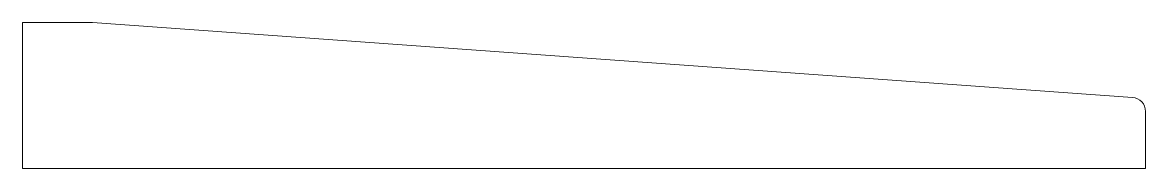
# Model space of a CAD drawing. Header units: inches. Extents: x 0 to 2, y 0 to 0.26.
import ezdxf

# ---------------------------------------------------------------- set-up
doc = ezdxf.new("R2010")
doc.units = ezdxf.units.IN
doc.header["$MEASUREMENT"] = 0

msp = doc.modelspace()

# ---------------------------------------------------------------- linework, layer by layer
at = {"color": 7, "linetype": 'Continuous', "lineweight": 15}
for p, q in [((0.125, 0.26), (0, 0.26)), ((0, 0.26), (0, 0)), ((1.9768, 0.1267), (0.125, 0.26)), ((2, 0), (2, 0.1017)), ((0, 0), (2, 0))]:
    msp.add_line(p, q, dxfattribs=at)
msp.add_arc((1.975, 0.1017), 0.025, 0, 85.8818, dxfattribs=at)

doc.saveas('drawing.dxf')
